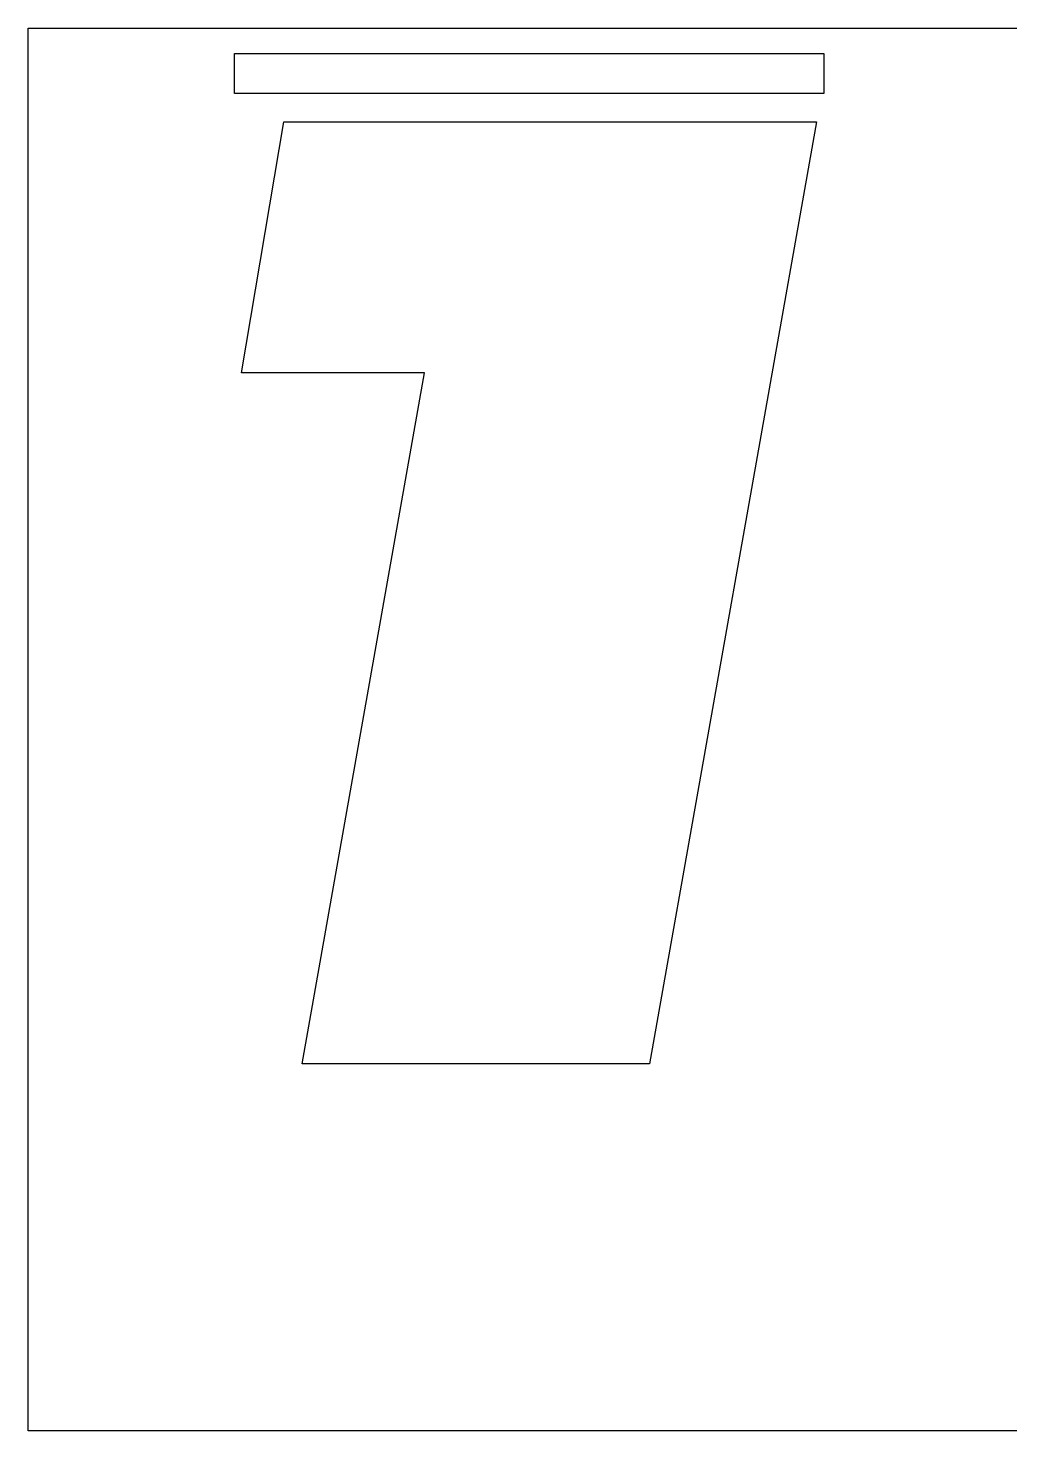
# Model space of a CAD drawing. Header units: millimetres. Extents: x 2 to 202, y 80 to 150.
# Drawn here: x 1.6 to 50.6, y 79.9 to 149.9 of the extents above; entities that cross this region are included whole.
import ezdxf

# ---------------------------------------------------------------- set-up
doc = ezdxf.new("R2010")
doc.units = ezdxf.units.MM
doc.layers.get('0').update_dxf_attribs({"linetype": 'CONTINUOUS', "lineweight": 25})
doc.layers.add('Layer 1', color=7, linetype='CONTINUOUS')

msp = doc.modelspace()

# ---------------------------------------------------------------- linework, layer by layer
at = {"color": 1, "linetype": 'CONTINUOUS'}
msp.add_lwpolyline([(51.577374, 149.94823), (51.577375, 79.94823), (1.577375, 79.94823), (1.577375, 149.94823), (51.577374, 149.94823), (101.57737, 149.94823), (151.57737, 149.94823)], dxfattribs=at)
msp.add_lwpolyline([(15.256004, 98.267524), (21.359704, 132.747619), (12.236969, 132.747619), (14.337168, 145.267581), (40.917798, 145.267581), (32.582637, 98.267524)], close=True)
at = {"layer": 'Layer 1'}
for p, q in [((11.873212, 148.68079), (41.281545, 148.68079)), ((11.873212, 146.68079), (11.873212, 148.68079)), ((41.281545, 148.68079), (41.281545, 146.68079)), ((41.281545, 146.68079), (11.873212, 146.68079))]:
    msp.add_line(p, q, dxfattribs=at)

doc.saveas('drawing.dxf')
